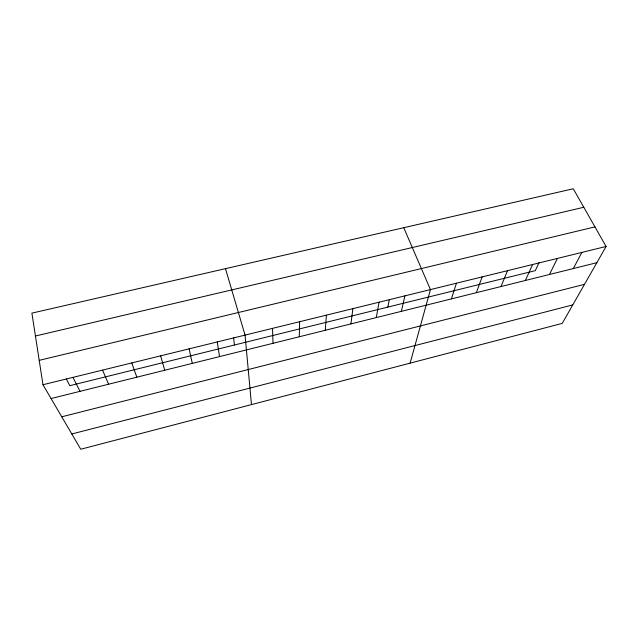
<?xml version="1.0" encoding="UTF-8"?>
<svg xmlns="http://www.w3.org/2000/svg" width="638" height="638" viewBox="0 0 638 638"><rect width="100%" height="100%" fill="white"/><g stroke="black" fill="none" stroke-linecap="round" stroke-linejoin="round"><path stroke-width="0.96" d="M299.286 336.76L299.637 321.712M325.252 330.293L326.433 315.132M350.916 323.905L352.91 308.632M376.276 317.596L379.06 302.213M387.84 307.085L389.339 299.605M401.35 311.352L404.907 295.865M410.114 363.15L430.451 289.596L403.75 227.702M451.385 298.903L456.457 283.208M476.331 292.69L482.145 276.9M500.997 286.55L507.529 270.671M525.369 280.481L532.61 264.507M538.99 262.704L535.314 270.64L69.821 385.687L66.288 378.916M549.47 274.484L557.397 258.422M573.291 268.558L581.888 252.409M606.1 246.467L562.23 323.386L80.747 449.24L42.977 384.73L31.9 313.13L573.259 188.76L606.1 246.467L42.977 384.73M71.807 433.976L572.757 304.916M61.758 416.805L584.496 284.349M51.064 398.543L596.841 262.696M39.205 360.35L594.959 226.889M35.441 336.011L583.794 207.27M72.955 377.369L80.005 391.341M102.551 370.104L108.596 384.22M131.771 362.926L136.835 377.194M225.477 268.654L245.056 335.109L251.476 404.612M160.624 355.844L164.732 370.247M189.119 348.85L192.293 363.389M217.263 341.936L219.52 356.61M233.604 337.837L234.441 344.999M272.514 328.371L273.008 343.3"/></g></svg>
